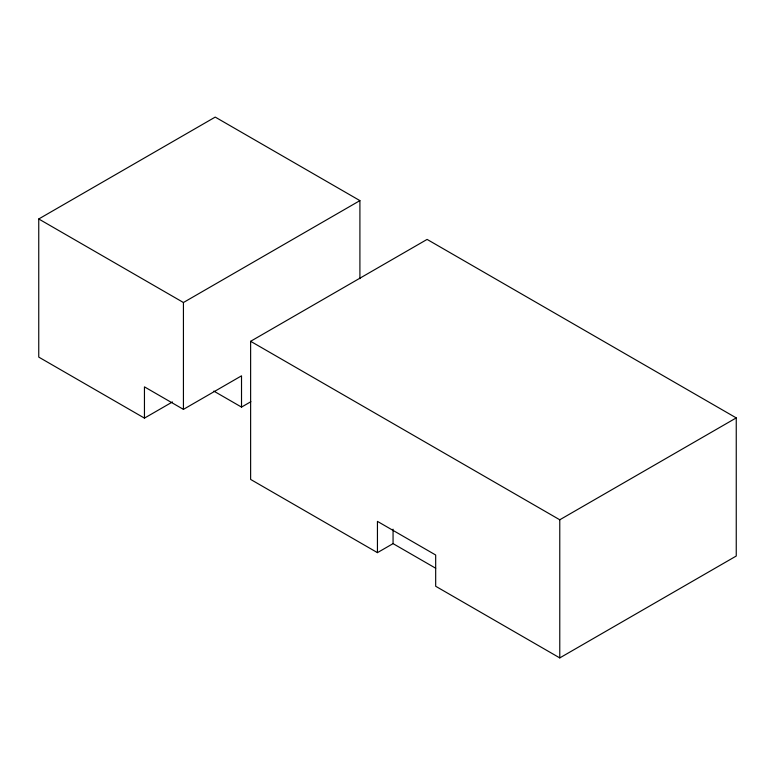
<?xml version="1.0" encoding="UTF-8"?>
<svg xmlns="http://www.w3.org/2000/svg" width="775" height="775" viewBox="0 0 775 775"><rect width="100%" height="100%" fill="white"/><g stroke="black" fill="none" stroke-linecap="round" stroke-linejoin="round"><path stroke-width="1.16" d="M172.457 401.954L144.45 418.122L38.75 357.101L38.75 218.976L215.227 117.093L359.91 200.618L359.91 278.671M38.75 218.976L183.433 302.512L359.91 200.618M377.444 552.643L250.625 479.425L250.625 341.3L427.093 239.407L736.25 417.899L736.25 556.024L559.773 657.907L435.676 586.258L435.676 555.007L377.444 521.381L377.444 552.643L393.061 543.624L435.695 568.24M144.45 418.122L144.45 386.861L183.433 409.374L241.519 375.836L241.519 407.098L250.887 401.692M250.625 341.3L559.773 519.783L736.25 417.899M213.813 391.104L241.519 407.098M559.773 519.783L559.773 657.907M393.061 529.199L393.061 543.624M183.433 302.512L183.433 409.374"/></g></svg>
